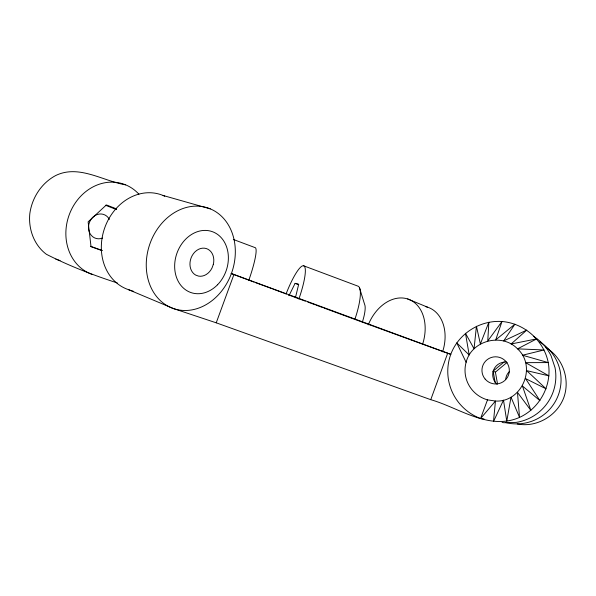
<?xml version="1.0" encoding="UTF-8"?>
<svg xmlns="http://www.w3.org/2000/svg" width="596" height="596" viewBox="0 0 596 596"><rect width="100%" height="100%" fill="white"/><g stroke="black" fill="none" stroke-linecap="round" stroke-linejoin="round"><path stroke-width="0.89" d="M295.43 297.732L298.7 284.225L295.102 283.346L288.993 295.683M484.004 418.958L480.577 418.541A50.705 50.213 15.4 0 1 450.777 354.322C458.458 333.626 480.026 319.978 501.996 321.505C524.361 323.293 543.917 340.532 548.238 362.591C552.328 384.785 540.065 408.066 519.541 417.394C489.07 430.833 459.158 407.813 430.759 399.678L447.693 353.204L231.397 273.542M164.742 196.218A50.191 42.368 -70.8 0 0 105.321 226.234A50.191 42.368 -70.8 0 0 128.475 289.656L173.741 308.668L216.229 322.816L233.937 274.495M487.491 399.864L480.577 418.541L495.462 401.041C521.91 402.628 537.182 366.704 517.529 348.854C501.996 332.561 471.54 340.309 466.109 362.286A30.828 30.552 14.8 0 0 487.491 399.864L495.462 401.041L493.481 421.588L503.486 400.117L506.779 421.208L510.995 397.152L519.541 417.394L517.462 392.339L530.865 410.376L522.439 386.007L539.939 400.639L525.575 378.602L546.115 388.86L526.648 370.623L548.946 375.867L525.59 362.644L548.238 362.591L522.476 355.223L544.059 349.971L517.529 348.854L536.728 338.886L511.107 343.989L526.775 330.095L503.665 340.934L514.922 324.179L495.701 339.899L501.996 321.505L487.766 340.934L488.869 322.22L480.383 343.952L476.428 326.243L474.051 348.749L465.483 333.283L469.194 355L456.745 342.856L466.109 362.286M495.216 382.759L493.115 371.144L504.298 361.824M497.556 384.04L495.403 372.135L507.107 362.383M502.078 422.326L503.806 422.728L516.27 422.378A47.524 46.92 17.2 0 0 555.025 367.657L551.099 355.849A47.524 46.92 17.2 0 0 533.435 336.293M517.246 423.957C536.542 427.861 557.074 415.852 563.861 397.457C570.357 379.265 562.676 357.429 545.958 347.691M125.629 184.849C102.81 181.005 78.657 164.124 55.502 175.634C41.295 183.277 31.916 197.939 29.8 213.808C28.31 229.013 33.927 244.934 46.354 254.269C69.099 265.846 93.013 275.121 117.3 282.936M163.066 195.473L210.343 208.891A53.171 43.366 -70.7 0 1 215.663 297.553A53.171 43.366 -70.7 0 1 146.355 268.476A53.171 43.366 -70.7 0 1 210.343 208.891M128.475 289.656L133.727 291.422M55.786 259.126L60.099 260.586M90.473 246.26L102.475 250.551M101.514 250.439L91.032 246.692L88.133 221.846L106.393 204.927L116.682 208.95M216.229 322.816L430.759 399.678M447.693 353.204L450.777 354.322M255.654 282.675L268.647 287.436M295.102 283.346L298.566 284.635M269.474 287.741L271.955 288.658M297.791 298.358L288.501 294.886M272.782 288.963L283.458 292.956M233.319 239.465L254.939 247.564A36.051 5.342 -69.8 0 1 248.711 280.545M303.483 265.741L357.615 286.02A35.373 8.62 -69.8 0 1 355.06 318.763M254.023 282.079L231.025 273.475M284.15 293.225L286.222 294.007M105.477 205.255L116.563 209.583M407.604 298.939L427.377 307.104M493.115 371.144L495.403 372.135M359.425 287.6L364.581 304.303A21.173 5.371 -69.8 0 1 362.316 322.235M539.715 341.888A45.043 44.365 18.1 0 1 557.603 396.921A45.043 44.365 18.1 0 1 505.572 422.579M92.633 274.6A47.836 41.459 -70.8 0 1 73.159 206.358A47.836 41.459 -70.8 0 1 138.905 194.192M286.125 293.813A35.73 6.906 -69.8 0 1 303.789 265.831A35.73 6.906 -69.8 0 1 298.879 299.006M505.751 379.101A11.838 11.652 18.4 0 1 509.297 371.718M102.534 238.08A12.59 10.981 -70.8 0 1 89.147 231.553A12.59 10.981 -70.8 0 1 95.032 215.551A12.59 10.981 -70.8 0 1 109.396 219.41M496.878 384.092A12.866 12.71 16.8 0 1 506.578 362.085M450.755 354.367A314.837 4.023 20 0 1 393.725 333.618M392.876 333.313A314.837 4.023 20 0 1 374.273 326.511M373.431 326.206A314.837 4.023 20 0 1 354.985 319.441M354.151 319.136A314.837 4.023 20 0 1 323.933 308.013M322.22 307.387A314.837 4.023 20 0 1 316.275 305.189M315.426 304.876A314.837 4.023 20 0 1 307.834 302.068M305.308 301.136A314.837 4.023 20 0 1 298.626 298.663M425.76 306.657A38.77 28.906 -69.5 0 1 442.597 351.841M368.254 324.865A39.478 28.876 -69.5 0 1 408.349 299.192A39.478 28.876 -69.5 0 1 422.571 344.302M213.293 264.505L212.012 267.991A14.341 11.607 -70.7 0 1 198.498 276.104L195.644 275.061A14.341 11.607 -70.7 0 1 191.212 257.599A14.341 11.607 -70.7 0 1 206.32 248.562A14.341 11.607 -70.7 0 1 213.293 264.505M485.174 379.108A13.701 13.581 14.8 0 0 508.515 375.055A13.701 13.581 14.8 0 0 493.212 357.004A13.701 13.581 14.8 0 0 485.174 379.108M217.525 284.784A32.273 26.12 -70.7 0 0 212.176 231.606A32.273 26.12 -70.7 0 0 174.829 269.817A32.273 26.12 -70.7 0 0 217.525 284.784"/></g></svg>
